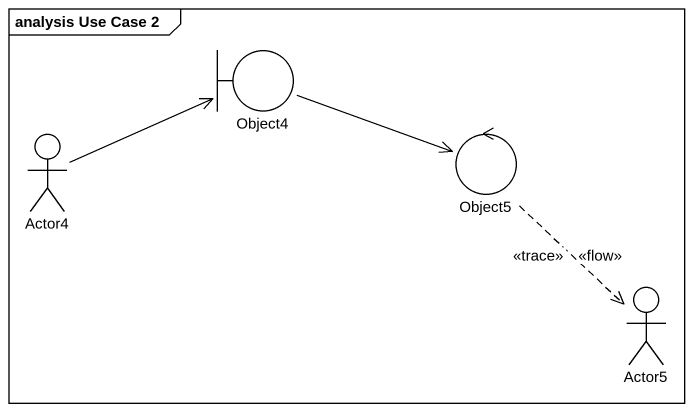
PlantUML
@startuml
mainframe analysis Use Case 2
boundary Object4
actor Actor4
control Object5
actor Actor5
Object4 -right-> Object5
Actor4 -right-> Object4
Object5 ..> Actor5
Object5 ..> Actor5 : <<flow>>
Object5 ..> Actor5 : <<trace>>
@enduml
